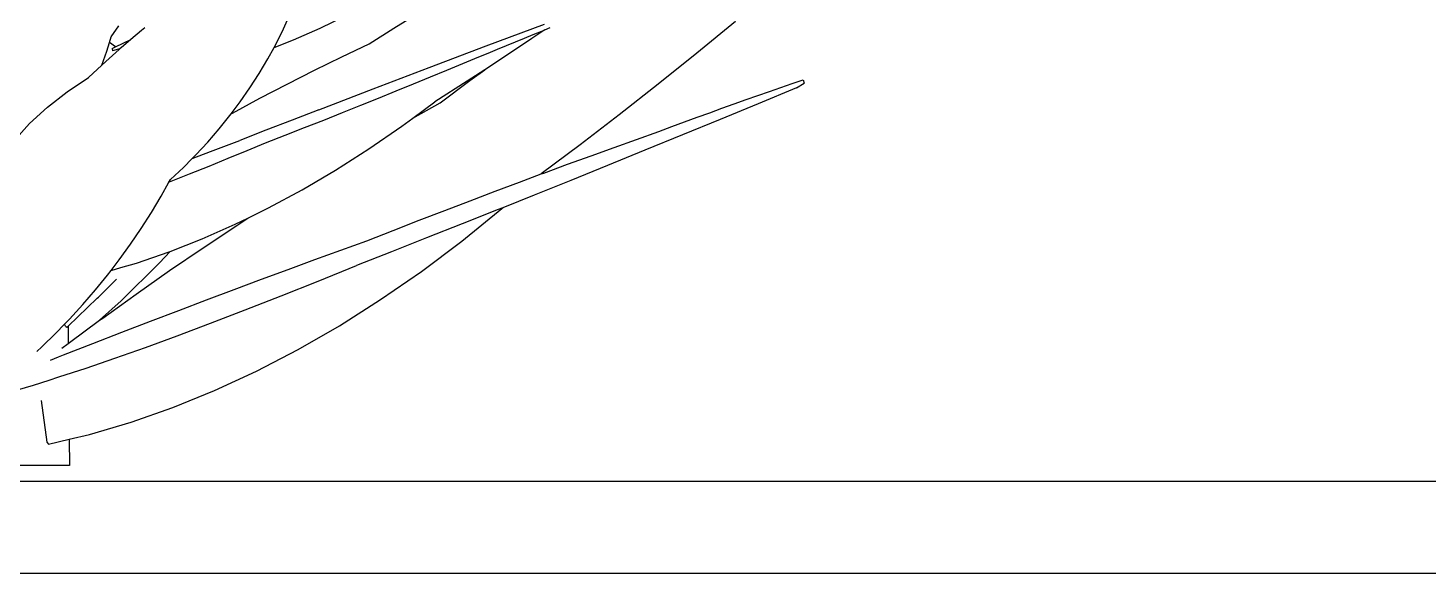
# Model space of a CAD drawing. Header units: metres. Extents: x 244.4 to 340.3, y -4.1 to 64.3.
# Drawn here: x 246.203 to 246.968, y 7.29 to 7.587 of the extents above; entities that cross this region are included whole.
import ezdxf

# ---------------------------------------------------------------- set-up
doc = ezdxf.new("R2010")
doc.units = ezdxf.units.M
doc.layers.add('Edges', color=7, linetype='Continuous')

# ---------------------------------------------------------------- blocks, each defined once
blk = doc.blocks.new('Novo+Sobrado2m fr')
for p, q in [((-9.18548, -1.63007), (-9.17209, -1.6218)), ((-9.33986, -1.63477), (-9.33566, -1.62884)), ((-9.2457, -1.63037), (-9.24186, -1.62192)), ((-9.22571, -1.63004), (-9.21112, -1.62288)), ((-9.135, -1.63979), (-9.10316, -1.62785)), ((-8.99883, -1.62639), (-9.01991, -1.64372)), ((-9.34086, -1.63793), (-9.33986, -1.63477)), ((-9.34014, -1.63516), (-9.33986, -1.63477)), ((-9.33331, -1.63826), (-9.32921, -1.63633)), ((-9.32921, -1.63633), (-9.33325, -1.63974)), ((-9.32328, -1.63134), (-9.32921, -1.63633)), ((-9.3215, -1.62992), (-9.32328, -1.63134)), ((-9.25093, -1.64065), (-9.24023, -1.63646)), ((-9.24984, -1.63867), (-9.2457, -1.63037)), ((-9.24023, -1.63646), (-9.22571, -1.63004)), ((-9.19886, -1.63858), (-9.18548, -1.63007)), ((-9.11007, -1.63578), (-9.1277, -1.64752)), ((-9.1189, -1.63754), (-9.11407, -1.63555)), ((-9.11407, -1.63555), (-9.10932, -1.63359)), ((-9.10293, -1.63092), (-9.11007, -1.63578)), ((-9.10932, -1.63359), (-9.10466, -1.63164)), ((-9.10466, -1.63164), (-9.10293, -1.63092)), ((-9.10293, -1.63092), (-9.10009, -1.62973)), ((-9.34497, -1.65024), (-9.34233, -1.64262)), ((-9.33558, -1.64181), (-9.34292, -1.64833)), ((-9.34233, -1.64262), (-9.34086, -1.63793)), ((-9.33758, -1.64034), (-9.34086, -1.63793)), ((-9.33943, -1.64125), (-9.33758, -1.64034)), ((-9.33943, -1.64125), (-9.33919, -1.64251)), ((-9.33586, -1.64161), (-9.33919, -1.64251)), ((-9.33758, -1.64034), (-9.33331, -1.63826)), ((-9.33512, -1.64141), (-9.33586, -1.64161)), ((-9.33558, -1.64181), (-9.33586, -1.64161)), ((-9.33512, -1.64141), (-9.33558, -1.64181)), ((-9.33325, -1.63974), (-9.33512, -1.64141)), ((-9.25429, -1.64681), (-9.25093, -1.64065)), ((-9.25093, -1.64065), (-9.24984, -1.63867)), ((-9.21379, -1.64569), (-9.19886, -1.63858)), ((-9.16618, -1.65158), (-9.135, -1.63979)), ((-9.13908, -1.64574), (-9.13391, -1.64366)), ((-9.13391, -1.64366), (-9.12882, -1.6416)), ((-9.12882, -1.6416), (-9.12382, -1.63956)), ((-9.12382, -1.63956), (-9.1189, -1.63754)), ((-9.01991, -1.64372), (-9.04108, -1.66074)), ((-9.34497, -1.65024), (-9.35229, -1.6571)), ((-9.34292, -1.64833), (-9.34497, -1.65024)), ((-9.25903, -1.6548), (-9.25429, -1.64681)), ((-9.22873, -1.65303), (-9.21379, -1.64569)), ((-9.19666, -1.66319), (-9.16618, -1.65158)), ((-9.15648, -1.65302), (-9.14768, -1.64935)), ((-9.14768, -1.64935), (-9.13908, -1.64574)), ((-9.1277, -1.64752), (-9.13575, -1.65277)), ((-9.36404, -1.6648), (-9.35229, -1.6571)), ((-9.26407, -1.66262), (-9.25903, -1.6548)), ((-9.24369, -1.6606), (-9.22873, -1.65303)), ((-9.17471, -1.66053), (-9.16549, -1.65674)), ((-9.16549, -1.65674), (-9.15648, -1.65302)), ((-9.14535, -1.65902), (-9.16302, -1.67028)), ((-9.16012, -1.67084), (-9.14391, -1.65869)), ((-9.13575, -1.65277), (-9.14535, -1.65902)), ((-9.14391, -1.65869), (-9.13575, -1.65277)), ((-8.96776, -1.66032), (-8.96171, -1.65826)), ((-8.96534, -1.66261), (-8.96118, -1.66013)), ((-8.96171, -1.65826), (-8.96118, -1.66013)), ((-9.37477, -1.67317), (-9.36404, -1.6648)), ((-9.2694, -1.67029), (-9.26407, -1.66262)), ((-9.25866, -1.6684), (-9.24369, -1.6606)), ((-9.22642, -1.67462), (-9.19666, -1.66319)), ((-9.19376, -1.66826), (-9.18413, -1.66437)), ((-9.18413, -1.66437), (-9.17471, -1.66053)), ((-9.04108, -1.66074), (-9.06233, -1.67744)), ((-8.99295, -1.66909), (-8.98651, -1.66681)), ((-8.98651, -1.66681), (-8.98016, -1.66459)), ((-8.96534, -1.66261), (-8.98632, -1.67132)), ((-8.98016, -1.66459), (-8.97391, -1.66242)), ((-8.97391, -1.66242), (-8.96776, -1.66032)), ((-9.38446, -1.68219), (-9.37477, -1.67317)), ((-9.27428, -1.67678), (-9.2694, -1.67029)), ((-9.27363, -1.67643), (-9.25866, -1.6684)), ((-9.22642, -1.67462), (-9.24103, -1.68026)), ((-9.21359, -1.6762), (-9.20357, -1.67221)), ((-9.20357, -1.67221), (-9.19376, -1.66826)), ((-9.17512, -1.67922), (-9.16302, -1.67028)), ((-9.17512, -1.67922), (-9.16012, -1.67084)), ((-9.01285, -1.67624), (-9.00612, -1.6738)), ((-8.98632, -1.67132), (-9.00714, -1.67991)), ((-9.00612, -1.6738), (-8.99949, -1.67142)), ((-8.99949, -1.67142), (-8.99295, -1.66909)), ((-9.39309, -1.69184), (-9.38446, -1.68219)), ((-9.28096, -1.68513), (-9.27503, -1.67779)), ((-9.27503, -1.67779), (-9.27428, -1.67678)), ((-9.27428, -1.67678), (-9.27363, -1.67643)), ((-9.24103, -1.68026), (-9.25544, -1.68586)), ((-9.23419, -1.68436), (-9.22379, -1.68026)), ((-9.22379, -1.68026), (-9.21359, -1.6762)), ((-9.18103, -1.68358), (-9.17512, -1.67922)), ((-9.06233, -1.67744), (-9.08367, -1.69382)), ((-9.03357, -1.68388), (-9.02657, -1.68128)), ((-9.00714, -1.67991), (-9.02779, -1.6884)), ((-9.02657, -1.68128), (-9.01967, -1.67873)), ((-9.01967, -1.67873), (-9.01285, -1.67624)), ((-9.28717, -1.69229), (-9.28096, -1.68513)), ((-9.25544, -1.68586), (-9.26967, -1.69141)), ((-9.25553, -1.6927), (-9.24477, -1.68851)), ((-9.24477, -1.68851), (-9.23419, -1.68436)), ((-9.19916, -1.69605), (-9.18103, -1.68358)), ((-9.05278, -1.69081), (-9.04065, -1.68653)), ((-9.02779, -1.6884), (-9.04828, -1.69678)), ((-9.04065, -1.68653), (-9.03357, -1.68388)), ((-9.2957, -1.70132), (-9.28563, -1.69745)), ((-9.29368, -1.69929), (-9.28717, -1.69229)), ((-9.28563, -1.69745), (-9.26967, -1.69141)), ((-9.27595, -1.70111), (-9.26565, -1.69688)), ((-9.26565, -1.69688), (-9.25553, -1.6927)), ((-9.21737, -1.70768), (-9.19916, -1.69605)), ((-9.08367, -1.69382), (-9.10487, -1.70973)), ((-9.0777, -1.69976), (-9.06513, -1.69522)), ((-9.04828, -1.69678), (-9.0686, -1.70505)), ((-9.06513, -1.69522), (-9.05278, -1.69081)), ((-9.30047, -1.70612), (-9.2957, -1.70132)), ((-9.29712, -1.70972), (-9.28645, -1.70539)), ((-9.2957, -1.70132), (-9.29368, -1.69929)), ((-9.28645, -1.70539), (-9.27595, -1.70111)), ((-9.1035, -1.70922), (-9.09049, -1.70442)), ((-9.09049, -1.70442), (-9.0777, -1.69976)), ((-9.0686, -1.70505), (-9.08875, -1.71321)), ((-9.30838, -1.71425), (-9.30755, -1.71277)), ((-9.30798, -1.7141), (-9.29712, -1.70972)), ((-9.30755, -1.71277), (-9.30047, -1.70612)), ((-9.23561, -1.71843), (-9.21737, -1.70768)), ((-9.11671, -1.71413), (-9.10487, -1.70973)), ((-9.08875, -1.71321), (-9.10872, -1.72125)), ((-9.10487, -1.70973), (-9.1035, -1.70922)), ((-9.31259, -1.72183), (-9.30838, -1.71425)), ((-9.30838, -1.71425), (-9.30798, -1.7141)), ((-9.25386, -1.72829), (-9.23561, -1.71843)), ((-9.14377, -1.72434), (-9.13014, -1.71917)), ((-9.13014, -1.71917), (-9.11671, -1.71413)), ((-9.10872, -1.72125), (-9.12594, -1.72815)), ((-9.31789, -1.73075), (-9.31259, -1.72183)), ((-9.26525, -1.73389), (-9.25386, -1.72829)), ((-9.15759, -1.72962), (-9.14377, -1.72434)), ((-9.14829, -1.74636), (-9.12652, -1.72866)), ((-9.12594, -1.72815), (-9.12851, -1.72918)), ((-9.12652, -1.72866), (-9.12594, -1.72815)), ((-9.32347, -1.73952), (-9.31789, -1.73075)), ((-9.27207, -1.73724), (-9.26525, -1.73389)), ((-9.27133, -1.73782), (-9.26525, -1.73389)), ((-9.18583, -1.74054), (-9.17162, -1.73502)), ((-9.17162, -1.73502), (-9.15759, -1.72962)), ((-9.12851, -1.72918), (-9.14812, -1.73699)), ((-9.32933, -1.74814), (-9.32347, -1.73952)), ((-9.2902, -1.74525), (-9.27207, -1.73724)), ((-9.28971, -1.75003), (-9.27133, -1.73782)), ((-9.20024, -1.74618), (-9.18583, -1.74054)), ((-9.14812, -1.73699), (-9.16754, -1.74469)), ((-9.33546, -1.75661), (-9.32933, -1.74814)), ((-9.30805, -1.76254), (-9.28971, -1.75003)), ((-9.30776, -1.75213), (-9.2902, -1.74525)), ((-9.22863, -1.7565), (-9.21433, -1.75128)), ((-9.21433, -1.75128), (-9.20024, -1.74618)), ((-9.16754, -1.74469), (-9.18678, -1.75226)), ((-9.17035, -1.76295), (-9.14829, -1.74636)), ((-9.33992, -1.76241), (-9.33546, -1.75661)), ((-9.3346, -1.76087), (-9.3261, -1.75841)), ((-9.33441, -1.77902), (-9.31348, -1.75834)), ((-9.3261, -1.75841), (-9.30822, -1.75231)), ((-9.31348, -1.75834), (-9.30776, -1.75213)), ((-9.30822, -1.75231), (-9.30776, -1.75213)), ((-9.24313, -1.76183), (-9.22863, -1.7565)), ((-9.18678, -1.75226), (-9.20581, -1.75972)), ((-9.34852, -1.7731), (-9.34185, -1.76493)), ((-9.34547, -1.77562), (-9.33693, -1.76724)), ((-9.34185, -1.76493), (-9.33992, -1.76241)), ((-9.33992, -1.76241), (-9.3346, -1.76087)), ((-9.32633, -1.77534), (-9.30805, -1.76254)), ((-9.25782, -1.76728), (-9.24313, -1.76183)), ((-9.22673, -1.76822), (-9.20581, -1.75972)), ((-9.19266, -1.77838), (-9.17035, -1.76295)), ((-9.35546, -1.78111), (-9.34852, -1.7731)), ((-9.28777, -1.77852), (-9.2727, -1.77284)), ((-9.2727, -1.77284), (-9.25782, -1.76728)), ((-9.24704, -1.77633), (-9.22673, -1.76822)), ((-9.36347, -1.7929), (-9.34749, -1.7776)), ((-9.36266, -1.78897), (-9.35546, -1.78111)), ((-9.34749, -1.7776), (-9.3469, -1.77703)), ((-9.3469, -1.77703), (-9.34547, -1.77562)), ((-9.34628, -1.78969), (-9.33441, -1.77902)), ((-9.34456, -1.78842), (-9.32633, -1.77534)), ((-9.30303, -1.78431), (-9.28777, -1.77852)), ((-9.26668, -1.78403), (-9.24704, -1.77633)), ((-9.21516, -1.79264), (-9.19266, -1.77838)), ((-9.3654, -1.79179), (-9.36266, -1.78897)), ((-9.36272, -1.8018), (-9.34628, -1.78969)), ((-9.34628, -1.78969), (-9.34456, -1.78842)), ((-9.3341, -1.79622), (-9.31847, -1.79021)), ((-9.31847, -1.79021), (-9.30303, -1.78431)), ((-9.28561, -1.79129), (-9.26668, -1.78403)), ((-9.37786, -1.80421), (-9.37013, -1.79667)), ((-9.37013, -1.79667), (-9.3654, -1.79179)), ((-9.36495, -1.79281), (-9.3654, -1.79179)), ((-9.36495, -1.79281), (-9.3641, -1.7935)), ((-9.3641, -1.7935), (-9.36347, -1.7929)), ((-9.36347, -1.7929), (-9.36337, -1.8023)), ((-9.3499, -1.80234), (-9.3341, -1.79622)), ((-9.30381, -1.79811), (-9.28561, -1.79129)), ((-9.2378, -1.80569), (-9.21516, -1.79264)), ((-9.38056, -1.8067), (-9.37786, -1.80421)), ((-9.36689, -1.80495), (-9.36337, -1.8023)), ((-9.36588, -1.80856), (-9.3499, -1.80234)), ((-9.36337, -1.8023), (-9.36272, -1.8018)), ((-9.33784, -1.81035), (-9.32123, -1.80447)), ((-9.32123, -1.80447), (-9.30381, -1.79811)), ((-9.37314, -1.81141), (-9.36878, -1.8097)), ((-9.36878, -1.8097), (-9.36588, -1.80856)), ((-9.3536, -1.81575), (-9.33784, -1.81035)), ((-9.26056, -1.81751), (-9.2378, -1.80569)), ((-9.3738, -1.82233), (-9.36848, -1.82065)), ((-9.36848, -1.82065), (-9.3536, -1.81575)), ((-9.28337, -1.82807), (-9.26056, -1.81751)), ((-9.39548, -1.82893), (-9.38245, -1.82505)), ((-9.38245, -1.82505), (-9.3738, -1.82233)), ((-9.30619, -1.83734), (-9.28337, -1.82807)), ((-9.37826, -1.83352), (-9.37502, -1.85634)), ((-9.32898, -1.84532), (-9.30619, -1.83734)), ((-9.35168, -1.85198), (-9.32898, -1.84532)), ((-9.37502, -1.85634), (-9.37425, -1.85731)), ((-9.37425, -1.85731), (-9.36283, -1.85461)), ((-9.36283, -1.85461), (-9.35168, -1.85198)), ((-9.36283, -1.85461), (-9.36268, -1.86893)), ((-9.36268, -1.86893), (-9.41516, -1.86893)), ((-7.94574, -1.87774), (-9.64294, -1.87774)), ((-9.84199, -1.92774), (-6.89978, -1.92774))]:
    blk.add_line(p, q)

msp = doc.modelspace()

# ---------------------------------------------------------------- block references
at = {"layer": 'Edges'}
msp.add_blockref('Novo+Sobrado2m fr', (255.5882, 9.21727), dxfattribs=at)

doc.saveas('drawing.dxf')
